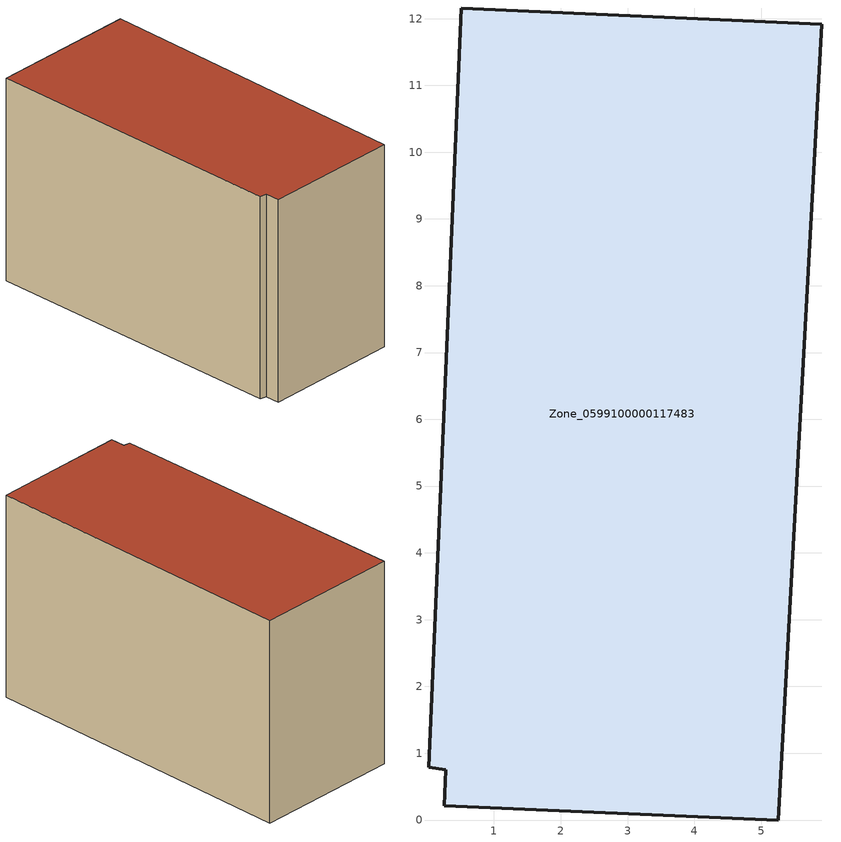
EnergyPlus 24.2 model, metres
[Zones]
Zone_0599100000117483
 floor ground (C_G): 0.28,0.75 0.03,0.79 0.51,12.16 5.91,11.92 5.25,0 0.25,0.21 z1.04
 wall outside (C_F): 5.25,0 5.91,11.92 0.51,12.16 0.03,0.79 0.28,0.75 0.25,0.21 5.25,0 z1.04:8.61
 roof outside (C_R): 0.28,0.75 0.25,0.21 5.25,0 5.91,11.92 0.51,12.16 0.03,0.79 z8.61
[BUILDING]
Pand.0599100000117483: North Axis=0; Terrain=City; Loads Convergence Tolerance Value=0.04; Temperature Convergence Tolerance Value=0.4; Solar Distribution=FullExterior; Maximum Number of Warmup Days=25; Minimum Number of Warmup Days=1
[Site:Location]
Rotterdam.The.Hague.AP_ZH_NLD Design_Conditions: Latitude=51.96; Longitude=4.45; Time Zone=1; Elevation=-4.5
[SITE:GROUNDTEMPERATURE:BUILDINGSURFACE]
18, 18, 18, 18, 18, 18, 18, 18, 18, 18, 18, 18
[MATERIAL] Thermal Absorptance=0.9; Solar Absorptance=0.7; Visible Absorptance=0.7
Name | Roughness | Thickness | Conductivity | Density | Specific Heat
G.TI.1975-1991 | MediumSmooth | 0.15 | 0.288461 | 540 | 1210
F.TI.1975-1991 | Rough | 0.3 | 0.230769 | 1920 | 840
R.TI.1975-1991 | MediumRough | 0.2 | 0.153846 | 1500 | 1000
[CONSTRUCTION]
C_G: G.TI.1975-1991
C_F: F.TI.1975-1991
C_R: R.TI.1975-1991
[ZONE]
Zone_0599100000117483: Type=1; Multiplier=1; Ceiling Height=Autocalculate; Volume=Autocalculate; Floor Area=autocalculate; Part of Total Floor Area=Yes
[ZONEINFILTRATION:DESIGNFLOWRATE]
Infil_Zone_0599100000117483: Zone or ZoneList or Space or SpaceList=Zone_0599100000117483; Schedule=AlwaysOn; Design Flow Rate Calculation Method=Flow/Area; Flow Rate per Floor Area=0.003; Constant Term Coefficient=1; Temperature Term Coefficient=0; Velocity Term Coefficient=0; Velocity Squared Term Coefficient=0
[HVACTEMPLATE:ZONE:IDEALLOADSAIRSYSTEM]
Zone_0599100000117483: Maximum Heating Supply Air Temperature=50; Minimum Cooling Supply Air Temperature=13; Maximum Heating Supply Air Humidity Ratio=0.0156; Minimum Cooling Supply Air Humidity Ratio=0.0077; Heating Limit=NoLimit; Cooling Limit=NoLimit; Dehumidification Control Type=ConstantSensibleHeatRatio; Cooling Sensible Heat Ratio=0.7; Dehumidification Setpoint=60; Humidification Control Type=None; Humidification Setpoint=30; Outdoor Air Method=None; Outdoor Air Flow Rate per Person=0.00944; Outdoor Air Flow Rate per Zone Floor Area=0; Outdoor Air Flow Rate per Zone=0; Demand Controlled Ventilation Type=None; Outdoor Air Economizer Type=NoEconomizer; Heat Recovery Type=None; Sensible Heat Recovery Effectiveness=0.7; Latent Heat Recovery Effectiveness=0.65
[ZONECONTROL:THERMOSTAT]
ThermostatControl_Zone_0599100000117483: Zone or ZoneList=Zone_0599100000117483; Control Type Schedule=DualSetpointControlType; Control 1=Thermostat_Zone_0599100000117483; Temperature Difference Between Cutout And Setpoint=0
[THERMOSTATSETPOINT:DUALSETPOINT]
Thermostat_Zone_0599100000117483: Heating Setpoint Temperature Schedule=HeatingSetpoint_Zone_0599100000117483; Cooling Setpoint Temperature Schedule=CoolingSetpoint_Zone_0599100000117483
[SCHEDULE:COMPACT]
HeatingSetpoint_Zone_0599100000117483: Through: 12/31, For: AllDays, Until: 24:00, 21
CoolingSetpoint_Zone_0599100000117483: Through: 12/31, For: AllDays, Until: 24:00, 24
DualSetpointControlType: Through: 12/31, For: AllDays, Until: 24:00, 4
AlwaysOn: Through: 12/31, For: AllDays, Until: 24:00, 1
